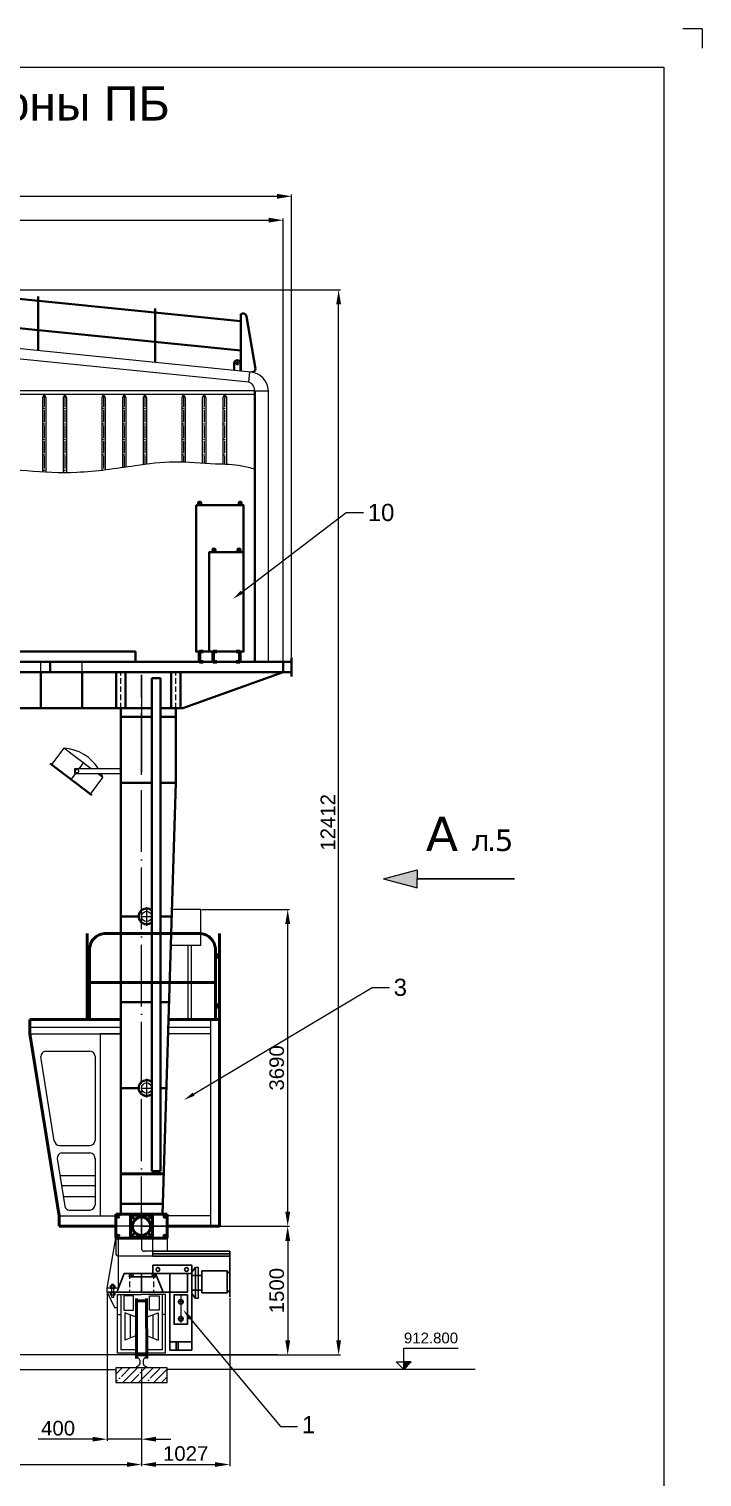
# Model space of a CAD drawing. Header units: millimetres. Extents: x 155577 to 993706, y -295114 to -113927.
# Drawn here: x 261342 to 269178, y -271843 to -254971 of the extents above; entities that cross this region are included whole.
import ezdxf
from ezdxf import colors
from ezdxf.entities.mleader import LeaderData, LeaderLine
from ezdxf.math import Vec2, Vec3

# ---------------------------------------------------------------- set-up
doc = ezdxf.new("R2010")
doc.units = ezdxf.units.MM
doc.linetypes.add('ACAD_ISO04W100', pattern=[30, 24, -3, 0, -3])
doc.linetypes.add('штриховая2', pattern=[9.525, 6.35, -3.175])
doc.layers.add('ось', color=160, linetype='Continuous', lineweight=15)
doc.layers.add('размер', color=84, linetype='Continuous', lineweight=18)
doc.styles.get("Standard").update_dxf_attribs({"font": 'arial.ttf'})
doc.dimstyles.new('ISO-25', dxfattribs={"dimtxt": 170, "dimasz": 170, "dimexe": 20, "dimexo": 10, "dimgap": 40, "dimtad": 1, "dimtxsty": 'Standard', "dimcen": 2.5, "dimadec": 0, "dimazin": 0, "dimtfac": 1, "dimtmove": 0, "dimatfit": 3, "dimfxl": 0, "dimarcsym": 0})

# ---------------------------------------------------------------- blocks, each defined once
blk = doc.blocks.new('*D73')
at = {"layer": 'Defpoints', "color": 0, "transparency": 16777216}
for p in [(262652, -268921), (262712, -270421), (264354, -270421)]:
    blk.add_point(p, dxfattribs=at)
at = {"layer": 'размер', "color": 0, "lineweight": -2, "transparency": 16777216}
for p, q in [((262662, -268921), (264374, -268921)), ((264354, -269091), (264354, -270251)), ((262722, -270421), (264374, -270421))]:
    blk.add_line(p, q, dxfattribs=at)
at = {"layer": 'размер', "color": 0, "transparency": 16777216}
for points in [[(264326, -269091), (264383, -269091), (264354, -268921)], [(264326, -270251), (264383, -270251), (264354, -270421)]]:
    blk.add_solid(points, dxfattribs=at)
at = {"layer": 'размер', "color": 0, "transparency": 16777216, "insert": (264227, -269671), "char_height": 170, "attachment_point": 5, "rotation": 90}
blk.add_mtext('1500', dxfattribs=at)
blk = doc.blocks.new('*D55')
at = {"layer": 'Defpoints', "color": 0, "transparency": 16777216}
for p in [(263343, -265231), (264354, -265231), (263737, -268921)]:
    blk.add_point(p, dxfattribs=at)
at = {"layer": 'размер', "color": 0, "lineweight": -2, "transparency": 16777216}
for p, q in [((263353, -265231), (264374, -265231)), ((264354, -268751), (264354, -265401)), ((263747, -268921), (264374, -268921))]:
    blk.add_line(p, q, dxfattribs=at)
at = {"layer": 'размер', "color": 0, "transparency": 16777216}
for points in [[(264326, -265401), (264383, -265401), (264354, -265231)], [(264326, -268751), (264383, -268751), (264354, -268921)]]:
    blk.add_solid(points, dxfattribs=at)
at = {"layer": 'размер', "color": 0, "transparency": 16777216, "insert": (264227, -267076), "char_height": 170, "attachment_point": 5, "rotation": 90}
blk.add_mtext('3690', dxfattribs=at)
blk = doc.blocks.new('*D74')
at = {"layer": 'Defpoints', "color": 0, "transparency": 16777216}
for p in [(260152, -258009), (264947, -258009), (263428, -270421)]:
    blk.add_point(p, dxfattribs=at)
at = {"layer": 'размер', "color": 0, "lineweight": -2, "transparency": 16777216}
for p, q in [((260162, -258009), (264967, -258009)), ((264947, -270251), (264947, -258179)), ((263438, -270421), (264967, -270421))]:
    blk.add_line(p, q, dxfattribs=at)
at = {"layer": 'размер', "color": 0, "transparency": 16777216}
for points in [[(264919, -258179), (264975, -258179), (264947, -258009)], [(264919, -270251), (264975, -270251), (264947, -270421)]]:
    blk.add_solid(points, dxfattribs=at)
at = {"layer": 'размер', "color": 0, "transparency": 16777216, "insert": (264822, -264215), "char_height": 170, "attachment_point": 5, "rotation": 90}
blk.add_mtext('12412', dxfattribs=at)
blk = doc.blocks.new('*D75')
at = {"layer": 'Defpoints', "color": 0, "transparency": 16777216}
for p in [(260914, -262345), (261053, -270421), (264250, -270421)]:
    blk.add_point(p, dxfattribs=at)
at = {"layer": 'размер', "color": 0, "lineweight": -2, "transparency": 16777216}
for p, q in [((260924, -262345), (261073, -262345)), ((261053, -262515), (261053, -270251)), ((264240, -270421), (261033, -270421))]:
    blk.add_line(p, q, dxfattribs=at)
at = {"layer": 'размер', "color": 0, "transparency": 16777216}
for points in [[(261025, -262515), (261081, -262515), (261053, -262345)], [(261025, -270251), (261081, -270251), (261053, -270421)]]:
    blk.add_solid(points, dxfattribs=at)
at = {"layer": 'размер', "color": 0, "transparency": 16777216, "insert": (260926, -266383), "char_height": 170, "attachment_point": 5, "rotation": 90}
blk.add_mtext('8076', dxfattribs=at)
blk = doc.blocks.new('*D76')
at = {"layer": 'Defpoints', "color": 0, "transparency": 16777216}
for p in [(259557, -264485), (259438, -270421), (262593, -270421)]:
    blk.add_point(p, dxfattribs=at)
at = {"layer": 'размер', "color": 0, "lineweight": -2, "transparency": 16777216}
for p, q in [((259547, -264485), (259418, -264485)), ((259438, -264655), (259438, -270251)), ((262583, -270421), (259418, -270421))]:
    blk.add_line(p, q, dxfattribs=at)
at = {"layer": 'размер', "color": 0, "transparency": 16777216}
for points in [[(259410, -264655), (259467, -264655), (259438, -264485)], [(259410, -270251), (259467, -270251), (259438, -270421)]]:
    blk.add_solid(points, dxfattribs=at)
at = {"layer": 'размер', "color": 0, "transparency": 16777216, "insert": (259312, -267453), "char_height": 170, "attachment_point": 5, "rotation": 90}
blk.add_mtext('5936', dxfattribs=at)
blk = doc.blocks.new('*D78')
at = {"layer": 'Defpoints', "color": 0, "transparency": 16777216}
for p in [(262652, -270571), (257652, -271399), (262652, -271697)]:
    blk.add_point(p, dxfattribs=at)
at = {"layer": 'размер', "color": 0, "lineweight": -2, "transparency": 16777216}
for p, q in [((262652, -270581), (262652, -271717)), ((257652, -271409), (257652, -271717)), ((257822, -271697), (262482, -271697))]:
    blk.add_line(p, q, dxfattribs=at)
at = {"layer": 'размер', "color": 0, "transparency": 16777216}
for points in [[(257822, -271669), (257822, -271725), (257652, -271697)], [(262482, -271669), (262482, -271725), (262652, -271697)]]:
    blk.add_solid(points, dxfattribs=at)
at = {"layer": 'размер', "color": 0, "transparency": 16777216, "insert": (260152, -271570), "char_height": 170, "attachment_point": 5}
blk.add_mtext('5000', dxfattribs=at)
blk = doc.blocks.new('*D79')
at = {"layer": 'Defpoints', "color": 0, "transparency": 16777216}
for p in [(263679, -269749), (262652, -271697), (263679, -271697)]:
    blk.add_point(p, dxfattribs=at)
at = {"layer": 'размер', "color": 0, "lineweight": -2, "transparency": 16777216}
for p, q in [((263679, -269759), (263679, -271717)), ((262652, -271687), (262652, -271677)), ((262822, -271697), (263509, -271697))]:
    blk.add_line(p, q, dxfattribs=at)
at = {"layer": 'размер', "color": 0, "transparency": 16777216}
for points in [[(262822, -271669), (262822, -271725), (262652, -271697)], [(263509, -271669), (263509, -271725), (263679, -271697)]]:
    blk.add_solid(points, dxfattribs=at)
at = {"layer": 'размер', "color": 0, "transparency": 16777216, "insert": (263166, -271570), "char_height": 170, "attachment_point": 5}
blk.add_mtext('1027', dxfattribs=at)
blk = doc.blocks.new('*D57')
at = {"layer": 'Defpoints', "color": 0, "transparency": 16777216}
for p in [(264400, -256920), (255904, -262295), (264400, -262295)]:
    blk.add_point(p, dxfattribs=at)
at = {"layer": 'размер', "color": 0, "lineweight": -2, "transparency": 16777216}
for p, q in [((255904, -262285), (255904, -256900)), ((256074, -256920), (264230, -256920)), ((264400, -262285), (264400, -256900))]:
    blk.add_line(p, q, dxfattribs=at)
at = {"layer": 'размер', "color": 0, "transparency": 16777216}
for points in [[(256074, -256892), (256074, -256949), (255904, -256920)], [(264230, -256892), (264230, -256949), (264400, -256920)]]:
    blk.add_solid(points, dxfattribs=at)
at = {"layer": 'размер', "color": 0, "transparency": 16777216, "insert": (260152, -256794), "char_height": 170, "attachment_point": 5}
blk.add_mtext('8496', dxfattribs=at)
blk = doc.blocks.new('*D80')
at = {"layer": 'Defpoints', "color": 0, "transparency": 16777216}
for p in [(264302, -257199), (256002, -262345), (264302, -262405)]:
    blk.add_point(p, dxfattribs=at)
at = {"layer": 'размер', "color": 0, "lineweight": -2, "transparency": 16777216}
for p, q in [((256002, -262335), (256002, -257179)), ((256172, -257199), (264132, -257199)), ((264302, -262395), (264302, -257179))]:
    blk.add_line(p, q, dxfattribs=at)
at = {"layer": 'размер', "color": 0, "transparency": 16777216}
for points in [[(256172, -257170), (256172, -257227), (256002, -257199)], [(264132, -257170), (264132, -257227), (264302, -257199)]]:
    blk.add_solid(points, dxfattribs=at)
at = {"layer": 'размер', "color": 0, "transparency": 16777216, "insert": (260152, -257072), "char_height": 170, "attachment_point": 5}
blk.add_mtext('8300', dxfattribs=at)
blk = doc.blocks.new('*D81')
at = {"layer": 'Defpoints', "color": 0, "transparency": 16777216}
for p in [(262252, -269691), (262652, -270571), (262252, -271402)]:
    blk.add_point(p, dxfattribs=at)
at = {"layer": 'размер', "color": 0, "lineweight": -2, "transparency": 16777216}
for p, q in [((262252, -269701), (262252, -271422)), ((262652, -270581), (262652, -271422)), ((262082, -271402), (261450, -271402)), ((262652, -271402), (262252, -271402)), ((262822, -271402), (262992, -271402))]:
    blk.add_line(p, q, dxfattribs=at)
at = {"layer": 'размер', "color": 0, "transparency": 16777216}
for points in [[(262082, -271374), (262082, -271430), (262252, -271402)], [(262822, -271374), (262822, -271430), (262652, -271402)]]:
    blk.add_solid(points, dxfattribs=at)
at = {"layer": 'размер', "color": 0, "transparency": 16777216, "insert": (261681, -271275), "char_height": 170, "attachment_point": 5}
blk.add_mtext('400', dxfattribs=at)
blk = doc.blocks.new('A4')
at = {"color": 4}
for q in [(839387.84, -1943.12), (839390.34, -1945.62)]:
    blk.add_line((839390.34, -1943.12), q, dxfattribs=at)
for p, q in [((839200.34, -1948.12), (839385.34, -1948.12)), ((839385.34, -1948.12), (839385.34, -2235.12))]:
    blk.add_line(p, q)

msp = doc.modelspace()

# ---------------------------------------------------------------- hatches: boundary and pattern name
for points in [[(265469.472, -264873.115), (265861.583, -264977.606), (265861.583, -264873.115), (265861.583, -264768.624)], [(263311.224, -269399.367), (263281.743, -269399.367), (263281.743, -269762.263), (263311.224, -269762.263)], [(265704.476, -270590.815), (265792.864, -270502.427), (265704.476, -270502.427)]]:
    msp.add_hatch(color=256).paths.add_polyline_path(points)
h = msp.add_hatch()
h.set_pattern_fill('ANSI35', color=256, scale=20, style=0)
h.set_pattern_definition([(45, (-2500, 5472.79), (-89.80256, 89.80256), []), (45, (-2410.2, 5472.79), (-89.80256, 89.80256), [158.75, -31.75, 0, -31.75])])
h.paths.add_polyline_path([(262352.121, -270570.815), (262352.121, -270740.815), (262952.121, -270740.815), (262952.121, -270570.815)])

# ---------------------------------------------------------------- linework, layer by layer
at = {"lineweight": 40}
for p, q in [((263810.121, -258376.638), (260152.121, -258008.815)), ((261450.121, -258716.638), (261450.121, -258089.333)), ((262810.121, -258856.085), (262810.121, -258226.085)), ((263810.121, -258716.638), (263810.121, -258294.484)), ((263810.121, -258716.638), (260152.121, -258348.815)), ((263980.114, -258930.775), (263874.097, -258321.033)), ((263810.121, -258956.638), (263810.121, -258716.638)), ((263730.173, -258948.599), (263730.173, -258872.437)), ((263804.936, -258956.117), (263804.936, -258865.094)), ((263970.121, -262344.815), (263970.121, -259188.815)), ((257092.121, -262224.815), (262583.242, -262224.815)), ((260989.971, -262344.815), (264400.121, -262344.815)), ((261590.572, -262464.815), (261590.572, -262344.815)), ((262583.242, -262344.815), (262583.242, -262224.815)), ((262652.121, -262344.815), (263212.121, -262344.815)), ((264302.121, -262344.815), (264302.121, -262464.815)), ((264400.121, -262294.815), (264400.121, -262514.815)), ((260989.971, -262464.815), (264400.121, -262464.815)), ((261480.807, -262464.815), (261480.807, -262884.815)), ((261961.989, -262464.815), (261961.989, -262884.815)), ((262357.121, -262884.815), (262357.121, -262464.815)), ((262467.121, -262884.815), (262467.121, -262464.815)), ((262997.121, -262884.815), (262997.121, -262464.815)), ((263107.121, -262884.815), (263107.121, -262464.815)), ((263132.121, -262884.815), (264302.121, -262464.815)), ((262772.121, -268280.901), (262772.121, -262534.653)), ((262772.121, -262534.653), (262872.121, -262534.653)), ((262872.121, -262534.653), (262872.121, -268280.901)), ((262772.121, -262884.815), (260152.121, -262884.815)), ((262412.121, -268780.815), (262412.121, -262884.815)), ((262772.121, -262984.815), (262412.121, -262984.815)), ((263132.121, -262884.815), (262872.121, -262884.815)), ((263052.121, -262984.815), (262872.121, -262984.815)), ((263052.121, -263754.815), (263052.121, -262884.815)), ((261587.138, -263530.953), (262073.802, -263896.944)), ((262412.121, -263754.815), (262772.121, -263754.815)), ((262872.121, -263754.815), (263052.121, -263754.815)), ((263052.121, -263754.815), (262896.758, -268780.815)), ((262619.927, -265310.815), (262412.121, -265310.815)), ((263004.022, -265310.815), (262872.121, -265310.815)), ((262772.121, -266310.815), (262412.121, -266310.815)), ((262772.121, -266310.815), (262412.121, -266310.815)), ((262973.11, -266310.815), (262872.121, -266310.815)), ((262973.11, -266310.815), (262872.121, -266310.815)), ((262619.927, -267310.815), (262412.121, -267310.815)), ((262619.927, -267310.815), (262412.121, -267310.815)), ((262942.198, -267310.815), (262872.121, -267310.815)), ((262942.198, -267310.815), (262872.121, -267310.815)), ((262872.121, -268280.901), (262772.121, -268280.901)), ((262900.467, -268660.815), (262412.121, -268660.815))]:
    msp.add_line(p, q, dxfattribs=at)
for p, q in [((263925.355, -258968.225), (260152.121, -258588.815)), ((263902.448, -259085.922), (260152.121, -258708.815)), ((263902.448, -259085.922), (263914.394, -258967.123)), ((263970.121, -259188.815), (260152.121, -259188.815)), ((263970.121, -259228.815), (260152.121, -259228.815)), ((261519.893, -259228.815), (261499.893, -259263.77)), ((261499.893, -259263.77), (261499.893, -260130.729)), ((261519.893, -259228.815), (261539.893, -259263.77)), ((261539.893, -259263.77), (261539.893, -260132.924)), ((261759.893, -259228.815), (261739.893, -259263.77)), ((261739.893, -259263.77), (261739.893, -260138.235)), ((261759.893, -259228.815), (261779.893, -259263.77)), ((261779.893, -259263.77), (261779.893, -260138.052)), ((262209.893, -259228.815), (262189.893, -259263.77)), ((262189.893, -259263.77), (262189.893, -260110.185)), ((262209.893, -259228.815), (262229.893, -259263.77)), ((262229.893, -259263.77), (262229.893, -260105.408)), ((262449.893, -259228.815), (262429.893, -259263.77)), ((262429.893, -259263.77), (262429.893, -260078.592)), ((262449.893, -259228.815), (262469.893, -259263.77)), ((262469.893, -259263.77), (262469.893, -260072.869)), ((262689.893, -259228.815), (262669.893, -259263.77)), ((262669.893, -259263.77), (262669.893, -260044.312)), ((262689.893, -259228.815), (262709.893, -259263.77)), ((262709.893, -259263.77), (262709.893, -260038.964)), ((263139.893, -259228.815), (263119.893, -259263.77)), ((263119.893, -259263.77), (263119.893, -260013.006)), ((263139.893, -259228.815), (263159.893, -259263.77)), ((263159.893, -259263.77), (263159.893, -260014.351)), ((263379.893, -259228.815), (263359.893, -259263.77)), ((263359.893, -259263.77), (263359.893, -260026.588)), ((263379.893, -259228.815), (263399.893, -259263.77)), ((263399.893, -259263.77), (263399.893, -260029.364)), ((263619.893, -259228.815), (263599.893, -259263.77)), ((263599.893, -259263.77), (263599.893, -260039.543)), ((263619.893, -259228.815), (263639.893, -259263.77)), ((263639.893, -259263.77), (263639.893, -260041.258)), ((263970.206, -259188.815), (264134.356, -259188.815)), ((264130.121, -262344.815), (264130.121, -259188.815)), ((261480.807, -262464.815), (261480.807, -262344.815)), ((261961.989, -262464.815), (261961.989, -262344.815)), ((263112.121, -262884.815), (262992.121, -262884.815)), ((261974.61, -263522.283), (261922.327, -263591.804)), ((261881.859, -263645.615), (261830.47, -263713.948)), ((265469.472, -264873.115), (265861.583, -264768.624)), ((265469.472, -264873.115), (265861.583, -264977.606)), ((265861.583, -264768.624), (265861.583, -264873.115)), ((265861.583, -264977.606), (265861.583, -264873.115)), ((262712.146, -265202.107), (262712.146, -265419.523)), ((262712.146, -265202.107), (262712.146, -265419.523)), ((263343.026, -265230.815), (263006.495, -265230.815)), ((263343.026, -265644.687), (263343.026, -265230.815)), ((262642.392, -265310.815), (262781.9, -265310.815)), ((262993.702, -265644.687), (263343.026, -265644.687)), ((263190.081, -265644.687), (263190.081, -266510.815)), ((263229.999, -265644.687), (263229.999, -266510.815)), ((263458.987, -268920.815), (263458.987, -266510.815)), ((261352.121, -266600.815), (262412.121, -266600.815)), ((261352.121, -266680.815), (262412.121, -266680.815)), ((262412.121, -266680.815), (262172.121, -266680.815)), ((262172.121, -266680.815), (262172.121, -268800.815)), ((263458.987, -266680.815), (262957.036, -266680.815)), ((262959.509, -266600.815), (263458.987, -266600.815)), ((261535.064, -266879.879), (262048.039, -266879.879)), ((261636.757, -267926.773), (261479.556, -266946.582)), ((262111.589, -266937.952), (262111.589, -267922.736)), ((262712.121, -267202.107), (262712.121, -267419.523)), ((262642.367, -267310.815), (262781.875, -267310.815)), ((261635.657, -267919.914), (261636.757, -267926.773)), ((261699.206, -267980.815), (262048.92, -267980.815)), ((261724.979, -268064.052), (262051.85, -268064.052)), ((261669.471, -268130.754), (261758.754, -268687.464)), ((262111.589, -268126.115), (262111.589, -268670.833)), ((261701.386, -268329.759), (262111.589, -268329.759)), ((261719.794, -268444.534), (262111.589, -268444.534)), ((261740.727, -268575.062), (262111.589, -268575.062)), ((261813.012, -268732.897), (262051.85, -268732.897)), ((261692.121, -268800.815), (262352.121, -268800.815)), ((262952.121, -268920.815), (262352.121, -268920.815)), ((262652.121, -268780.815), (262652.121, -269060.815)), ((263458.987, -268800.815), (262952.121, -268800.815)), ((262252.121, -269640.815), (262352.121, -269060.815)), ((262352.121, -269060.815), (262352.121, -269235.549)), ((262384.121, -269640.815), (262384.121, -269060.815)), ((262652.121, -269060.815), (262652.121, -269186.142)), ((262784.071, -269270.815), (262784.071, -269060.815)), ((262952.121, -269060.815), (262952.121, -269210.815)), ((262784.071, -269270.815), (262379.985, -269270.815)), ((262784.071, -269210.815), (262687.155, -269210.815)), ((262384.121, -269640.815), (262252.121, -269640.815)), ((262252.121, -269690.815), (262252.121, -269640.815)), ((262252.121, -269690.815), (262339.485, -269867.893)), ((262372.121, -269690.815), (262372.121, -269670.815)), ((262372.121, -269690.815), (262372.121, -269670.815)), ((262372.121, -270400.815), (262372.121, -269717.893)), ((262372.121, -269717.893), (262652.121, -269717.893)), ((262412.121, -269717.893), (262412.121, -270360.815)), ((262932.121, -269690.815), (262652.121, -269690.815)), ((262932.121, -269717.893), (262652.121, -269717.893)), ((262892.121, -269717.893), (262892.121, -270360.815)), ((262932.121, -270400.815), (262932.121, -269717.893)), ((263109.668, -269732.818), (263109.668, -270042.702)), ((262339.485, -269867.893), (262372.121, -269867.893)), ((262372.121, -269950.892), (262412.121, -269950.892)), ((262592.121, -269980.74), (262459.042, -269929.196)), ((262459.042, -269929.196), (262459.042, -270247.289)), ((262519.635, -269952.664), (262519.635, -270223.821)), ((262712.121, -269790.815), (262712.121, -270420.815)), ((262712.121, -269980.74), (262845.2, -269929.196)), ((262784.608, -269952.664), (262784.608, -270223.821)), ((262845.2, -269929.196), (262845.2, -270247.289)), ((262932.121, -269950.892), (262892.121, -269950.892)), ((263146.22, -269801.782), (263073.462, -269801.782)), ((262592.121, -269980.74), (262592.121, -270195.745)), ((263146.22, -269998.784), (263073.462, -269998.784)), ((262592.121, -270195.745), (262459.042, -270247.289)), ((262712.121, -270195.745), (262845.2, -270247.289)), ((262932.121, -270400.815), (262372.121, -270400.815)), ((262592.121, -270360.815), (262412.121, -270360.815)), ((262592.121, -270420.815), (262592.121, -270443.209)), ((262892.121, -270360.815), (262712.121, -270360.815)), ((262712.121, -270420.815), (262712.121, -270443.209)), ((265704.476, -270590.815), (265704.476, -270340.815)), ((265704.476, -270340.815), (266339.361, -270340.815)), ((258921.121, -270590.815), (262352.121, -270590.815)), ((262592.121, -270555.815), (262592.121, -270570.815)), ((262712.121, -270570.815), (262592.121, -270570.815)), ((262632.121, -270480.864), (262632.121, -270526.676)), ((262672.121, -270480.864), (262672.121, -270526.676)), ((262712.121, -270555.815), (262712.121, -270570.815)), ((266537.652, -270590.815), (262952.121, -270590.815)), ((265616.088, -270502.427), (265704.476, -270502.427)), ((265616.088, -270502.427), (265704.476, -270590.815)), ((265704.476, -270590.815), (265792.864, -270502.427)), ((265792.864, -270502.427), (265704.476, -270502.427))]:
    msp.add_line(p, q)
at = {"linetype": 'ACAD_ISO04W100', "ltscale": 6}
for p, q in [((261519.893, -259228.815), (261519.893, -260131.87)), ((261759.893, -259228.815), (261759.893, -260138.199)), ((262209.893, -259228.815), (262209.893, -260107.828)), ((262449.893, -259228.815), (262449.893, -260075.738)), ((262689.893, -259228.815), (262689.893, -260041.607)), ((263139.893, -259228.815), (263139.893, -260013.607)), ((263379.893, -259228.815), (263379.893, -260027.987)), ((263619.893, -259228.815), (263619.893, -260040.358))]:
    msp.add_line(p, q, dxfattribs=at)
at = {"lineweight": 50}
for p, q in [((263316.585, -260519.952), (263316.585, -260494.61)), ((263342.142, -260519.952), (263342.142, -260494.61)), ((263787.267, -260519.952), (263787.267, -260494.61)), ((263812.824, -260519.952), (263812.824, -260494.61)), ((263482.969, -261065.542), (263482.969, -261040.2)), ((263508.526, -261065.542), (263508.526, -261040.2)), ((263774.178, -261065.542), (263774.178, -261040.2)), ((263799.735, -261065.542), (263799.735, -261040.2)), ((262018.039, -266510.815), (262018.039, -265510.815)), ((263343.026, -265510.815), (262217.152, -265510.815)), ((263560.328, -266510.815), (263560.328, -265510.815)), ((262048.039, -266510.815), (262048.039, -265685.723)), ((263512.139, -266510.815), (263512.139, -265685.723)), ((262018.039, -265758.722), (262048.039, -265758.722)), ((262018.039, -265786.603), (262048.039, -265786.603)), ((263512.139, -265758.722), (263560.328, -265758.722)), ((263512.139, -265786.603), (263560.328, -265786.603)), ((262048.039, -266079.431), (263512.139, -266079.431)), ((262018.039, -266339.478), (262048.039, -266339.478)), ((262018.039, -266367.359), (262048.039, -266367.359)), ((263512.139, -266339.478), (263560.328, -266339.478)), ((263512.139, -266367.359), (263560.328, -266367.359)), ((261352.121, -266510.815), (262412.121, -266510.815)), ((261352.121, -266510.815), (261352.121, -266680.815)), ((262962.291, -266510.815), (263560.328, -266510.815)), ((263560.328, -268920.815), (263560.328, -266510.815)), ((261692.121, -268800.815), (261352.121, -266680.815)), ((262911.287, -268310.815), (262412.121, -268310.815)), ((261692.121, -268920.815), (261692.121, -268800.815)), ((262352.121, -268920.815), (261692.121, -268920.815)), ((262952.121, -268780.815), (262352.121, -268780.815)), ((262352.121, -268780.815), (262352.121, -269060.815)), ((262952.121, -268780.815), (262952.121, -269060.815)), ((263560.328, -268920.815), (262952.121, -268920.815)), ((262952.121, -269060.815), (262352.121, -269060.815)), ((262952.121, -269060.815), (262352.121, -269060.815)), ((262592.1, -269761.96), (262592.604, -270462.06)), ((262712.1, -269761.96), (262712.604, -270462.06)), ((262712.121, -269790.815), (262592.121, -269790.815)), ((262592.574, -270420.858), (262712.121, -270420.815))]:
    msp.add_line(p, q, dxfattribs=at)
at = {"lineweight": 60}
for p, q in [((263370.718, -262224.815), (263326.596, -262224.815)), ((263326.596, -262224.815), (263326.596, -262344.815)), ((263370.718, -262344.815), (263326.596, -262344.815)), ((263530.211, -262224.815), (263486.09, -262224.815)), ((263486.09, -262224.815), (263486.09, -262344.815)), ((263530.211, -262344.815), (263486.09, -262344.815)), ((263752.493, -262224.815), (263796.614, -262224.815)), ((263752.493, -262344.815), (263796.614, -262344.815)), ((263796.614, -262224.815), (263796.614, -262344.815))]:
    msp.add_line(p, q, dxfattribs=at)
at = {"linetype": 'штриховая2', "ltscale": 10}
for p, q in [((262412.121, -262884.815), (262412.121, -262464.815)), ((263052.121, -262884.815), (263052.121, -262464.815)), ((262513.805, -269470.815), (262513.805, -269690.815)), ((262790.437, -269470.815), (262790.437, -269690.815))]:
    msp.add_line(p, q, dxfattribs=at)
at = {"color": 4}
msp.add_line((262652.121, -262494.815), (262652.121, -263634.815), dxfattribs=at)
at = {"lineweight": 30}
for p, q in [((265861.583, -264873.115), (266994.057, -264873.115)), ((262784.071, -269210.815), (263679.121, -269210.815)), ((262784.071, -269240.815), (263679.121, -269240.815)), ((262784.071, -269270.815), (263679.121, -269270.815)), ((263679.121, -269210.815), (263679.121, -269748.831)), ((263237.215, -269456.764), (263281.743, -269399.367)), ((263649.011, -269441.873), (263354.264, -269441.873)), ((263354.264, -269441.873), (263354.264, -269696.789)), ((263649.011, -269441.873), (263679.121, -269475.141)), ((263649.011, -269441.873), (263649.011, -269696.789)), ((262452.121, -269470.815), (262372.121, -269670.815)), ((262452.121, -269470.815), (262652.121, -269470.815)), ((262816.627, -269470.815), (262452.121, -269470.815)), ((262816.627, -269470.815), (262896.627, -269670.815)), ((263281.743, -269494.968), (263354.264, -269494.968)), ((263649.011, -269666.662), (263649.011, -269494.968)), ((263649.011, -269494.968), (263649.011, -269527.579)), ((263679.121, -269528.236), (263679.121, -269633.395)), ((262252.121, -269690.815), (262652.121, -269690.815)), ((262896.627, -269690.815), (262896.627, -269670.815)), ((262896.627, -269690.815), (262896.627, -269670.815)), ((263281.743, -269762.263), (263237.215, -269704.866)), ((263281.743, -269666.662), (263354.264, -269666.662)), ((263354.264, -269696.789), (263649.011, -269696.789)), ((263649.011, -269696.789), (263679.121, -269663.521)), ((263237.215, -270267.564), (262982.121, -270267.564)), ((263056.237, -270267.564), (263056.237, -270363.937)), ((263077.105, -270267.564), (263077.105, -270363.937))]:
    msp.add_line(p, q, dxfattribs=at)
at = {"lineweight": 40}
for points in [[(263288.116, -260519.952), (263841.293, -260519.952), (263841.293, -262224.815), (263288.116, -262224.815)], [(263841.293, -262224.815), (263441.411, -262224.815), (263441.411, -261065.542), (263841.293, -261065.542)]]:
    msp.add_lwpolyline(points, close=True, dxfattribs=at)
for points in [[(262067.054, -263591.804), (261746.773, -263350.941), (261602.634, -263542.607), (262058.306, -263885.29), (262202.446, -263693.624), (262138.607, -263645.615)], [(263281.743, -269762.263), (263281.743, -269399.367)], [(263237.215, -269456.764), (263237.215, -269762.263)]]:
    msp.add_lwpolyline(points)
for points in [[(262412.121, -263591.804), (261871.016, -263591.804), (261871.016, -263645.615), (262412.121, -263645.615)], [(263281.743, -269399.367), (263311.224, -269399.367), (263311.224, -269762.263), (263281.743, -269762.263)], [(262343.91, -269613.275), (262288.829, -269613.275), (262288.829, -269640.815), (262343.91, -269640.815)], [(262329.98, -269601.168), (262302.758, -269601.168), (262302.758, -269746.538), (262329.98, -269746.538)], [(262343.91, -269690.815), (262288.829, -269690.815), (262288.829, -269718.355), (262343.91, -269718.355)], [(262558.259, -269733.438), (262445.006, -269733.438), (262445.006, -269898.466), (262558.259, -269898.466)], [(262745.983, -269733.438), (262859.236, -269733.438), (262859.236, -269898.466), (262745.983, -269898.466)], [(262952.121, -270570.815), (262352.121, -270570.815), (262352.121, -270740.815), (262952.121, -270740.815)]]:
    msp.add_lwpolyline(points, close=True)
at = {"lineweight": 50}
msp.add_lwpolyline([(262780.059, -268792.93), (262524.184, -268792.93), (262524.184, -269048.7), (262780.059, -269048.7)], close=True, dxfattribs=at)
at = {"lineweight": 30}
for points in [[(263237.215, -269376.156), (262784.033, -269376.156), (262784.033, -269470.815), (263237.215, -269470.815)], [(262816.627, -269470.815), (262513.805, -269470.815), (262513.805, -269509.752), (262816.627, -269509.752)], [(262652.121, -269470.815), (263187.215, -269470.815), (263187.215, -269690.815), (262652.121, -269690.815)], [(262982.121, -270363.937), (263237.215, -270363.937), (263237.215, -269470.815), (262982.121, -269470.815)], [(263187.216, -269718.478), (263032.12, -269718.478), (263032.12, -270061.923), (263187.216, -270061.923)]]:
    msp.add_lwpolyline(points, close=True, dxfattribs=at)
msp.add_lwpolyline([(263281.743, -269494.968), (263237.215, -269494.968), (263237.215, -269666.662), (263281.743, -269666.662)], dxfattribs=at)
at = {"lineweight": 40}
msp.add_circle((263767.555, -258868.765), 10.084, dxfattribs=at)
for centre, radius in [((261902.54, -263618.116), 19.951), ((262712.121, -265310.815), 60), ((262712.121, -267310.815), 60), ((262543.816, -269488.59), 12.621), ((262790.437, -269488.59), 12.621)]:
    msp.add_circle(centre, radius)
at = {"lineweight": 50}
for centre, radius in [((262380.382, -268805.546), 10.358), ((262547.506, -268812.681), 10.358), ((262652.121, -268920.815), 106.456), ((262756.736, -268812.681), 10.358), ((262923.86, -268805.546), 10.358), ((262380.382, -269036.085), 10.358), ((262547.506, -269028.949), 10.358), ((262756.736, -269028.949), 10.358), ((262923.86, -269036.085), 10.358)]:
    msp.add_circle(centre, radius, dxfattribs=at)
at = {"lineweight": 30}
for centre, radius in [((262842.72, -269424.986), 21.568), ((263176.14, -269424.986), 21.568), ((263109.668, -269801.782), 26.535), ((263109.668, -269998.784), 26.535)]:
    msp.add_circle(centre, radius, dxfattribs=at)
at = {"lineweight": 40}
for centre, radius, start, end in [((263834.436, -258326.25), 40.003, 7.4930361, 127.4311533), ((263767.555, -258868.765), 37.561, 354.3901012, 185.6098988), ((263933.935, -258924.395), 46.618, 277.7751361, 352.1344655), ((262712.121, -265310.815), 92.194, 49.3981797, 310.6018203), ((262712.121, -267310.815), 92.194, 49.3981797, 310.6018203)]:
    msp.add_arc(centre, radius, start, end, dxfattribs=at)
for centre, radius, start, end in [((263896.297, -259200.54), 234.118, 2.8707005, 85.5667999), ((263864.502, -259184.58), 105.704, 357.70377, 68.9620788), ((261714.769, -263867.798), 517.847, 32.2059438, 86.4567215), ((261714.769, -263867.798), 517.847, 19.6542111, 25.4074136), ((261547.806, -266946.93), 68.251, 100.7594211, 179.7077787), ((262048.92, -266942.723), 62.851, 4.3535356, 90.8029395), ((261703.7, -267912.519), 68.444, 186.2026332, 266.2360537), ((262048.92, -267917.965), 62.851, 269.1970605, 355.6464644), ((261737.72, -268131.103), 68.251, 100.7594211, 179.7077787), ((262043.495, -268131.876), 68.337, 355.1639543, 82.9774814), ((261814.423, -268676.097), 56.817, 186.6822384, 271.4224475), ((262043.495, -268665.072), 68.337, 277.0225186, 355.1639543), ((262388.425, -269235.506), 36.304, 180.0673405, 256.5572904), ((262684.461, -269177.431), 33.492, 195.0747459, 274.6134776), ((262580.925, -270495.175), 53.159, 15.6172059, 77.8413216), ((262723.317, -270495.175), 53.159, 102.1586784, 164.3827941), ((262587.946, -270508.061), 47.937, 274.9963566, 337.1497727), ((262716.296, -270508.061), 47.937, 202.8502273, 265.0036434)]:
    msp.add_arc(centre, radius, start, end)
at = {"lineweight": 50}
for centre, radius, start, end in [((263329.364, -260495.501), 12.809, 3.991307, 176.008693), ((263800.045, -260495.501), 12.809, 3.991307, 176.008693), ((263495.748, -261041.092), 12.809, 3.991307, 176.008693), ((263786.956, -261041.092), 12.809, 3.991307, 176.008693), ((262233.954, -265696.269), 186.214, 95.1767424, 176.7533125), ((263326.224, -265696.269), 186.214, 3.2466875, 84.8232576)]:
    msp.add_arc(centre, radius, start, end, dxfattribs=at)
msp.add_spline([(256980.227, -262344.815), (257132.51, -261459.843), (257388.383, -261051.833), (257727.336, -260136.203), (258337.742, -259902.431), (258870.005, -259837.592), (259353.807, -259855.992), (260059.092, -259939.679), (260739.722, -260042.257), (261898.216, -260134.791), (262578.91, -260057.139), (263033.028, -260012.392), (263514.466, -260036.129), (263820.892, -260059.866), (263970.121, -260097.167)], degree=3)
at = {"layer": 'ось', "linetype": 'ACAD_ISO04W100', "ltscale": 30}
msp.add_line((262652.121, -269060.815), (262652.121, -262494.815), dxfattribs=at)

# ---------------------------------------------------------------- block references
at = {"color": 4, "xscale": 89.10000000000582, "yscale": 89.10000000000582, "zscale": 89.1}
msp.add_blockref('A4', (-74520501.743, -81838.302), dxfattribs=at)

# ---------------------------------------------------------------- texts
at = {"attachment_point": 1}
for s, insert, char_height, width in [('Вид со стороны ПБ', (257969.162, -255637.545), 400, 6761.66256), ('912.800', (265706.972, -270160.112), 125, 414.69864)]:
    msp.add_mtext(s, dxfattribs=dict(at, insert=insert, char_height=char_height, width=width))
at = {"color": 70, "insert": (265962.545, -264147.974), "char_height": 550, "width": 1279.71216, "attachment_point": 1}
msp.add_mtext('{\\fVerdana|b0|i0|c204|p34;\\H0.72727x;\\T0.85;А\\H1.375x; \\H0.45455x;л.\\fVerdana|b0|i0|c0|p34;5}', dxfattribs=at)

# ---------------------------------------------------------------- dimensions: what is measured, and where the dimension line sits
at = {"layer": 'размер'}
for base, p1, p2, picture, middle in [((264400.121, -256920.453), (255904.121, -262294.815), (264400.121, -262294.815), '*D57', (260152.121, -256793.656)), ((264302.121, -257198.505), (256002.121, -262344.815), (264302.121, -262404.815), '*D80', (260152.121, -257071.65)), ((262252.121, -271402.084), (262652.121, -270570.815), (262252.121, -269690.815), '*D81', (261681.19, -271275.286)), ((263679.121, -271697.097), (262652.121, -271697.097), (263679.121, -269748.831), '*D79', (263165.621, -271570.299))]:
    dim = msp.add_linear_dim(base=base, p1=p1, p2=p2, dimstyle='ISO-25', dxfattribs=at)
    dim.commit()
    dim.dimension.update_dxf_attribs({"geometry": picture, "text_midpoint": middle})
for base, p1, p2, picture, middle in [((264947.164, -258008.815), (263428.335, -270420.815), (260152.121, -258008.815), '*D74', (264947.164, -264214.815)), ((261052.939, -270420.815), (260914.272, -262344.815), (264250.121, -270420.815), '*D75', (261052.939, -266382.815))]:
    dim = msp.add_linear_dim(base=base, p1=p1, p2=p2, angle=90, dimstyle='ISO-25', dxfattribs=at)
    dim.commit()
    dim.dimension.update_dxf_attribs({"geometry": picture, "text_midpoint": middle, "dimtype": 160})
for base, p1, p2, picture, middle in [((259438.356, -270420.815), (259556.974, -264484.815), (262592.574, -270420.815), '*D76', (259311.5, -267452.815)), ((264354.295, -265230.815), (263736.851, -268920.815), (263343.026, -265230.815), '*D55', (264227.44, -267075.815)), ((264354.295, -270420.815), (262652.121, -268920.815), (262712.121, -270420.815), '*D73', (264227.498, -269670.815))]:
    dim = msp.add_linear_dim(base=base, p1=p1, p2=p2, angle=90, dimstyle='ISO-25', dxfattribs=at)
    dim.commit()
    dim.dimension.update_dxf_attribs({"geometry": picture, "text_midpoint": middle})
dim = msp.add_linear_dim(base=(262652.121, -271697.097), p1=(257652.121, -271398.641), p2=(262652.121, -270570.815), dimstyle='ISO-25', dxfattribs=at)
dim.commit()
dim.dimension.update_dxf_attribs({"geometry": '*D78', "text_midpoint": (260152.121, -271697.097), "dimtype": 160})

# ---------------------------------------------------------------- leaders
ml = msp.add_multileader_mtext('Standard', dxfattribs=at)
ml.set_content('10', color=256)
ml.set_leader_properties()
ml.build(insert=Vec2(0, 0))
ml.multileader.update_dxf_attribs({"dogleg_length": 200, "arrow_head_size": 130})
ctx = ml.context
ctx.base_point, ctx.char_height, ctx.arrow_head_size, ctx.landing_gap_size, ctx.plane_origin = Vec3(265235.735, -260605.923), 200, 130, 50, Vec3(263717.395, -261611.685)
notes = []
notes.append((ctx, [(1, (1, 1, 0), (265035.735, -260605.923), (1, 0), 200, [(0, [(263717.395, -261611.685)], 0, [])])]))
ctx.mtext.insert, ctx.mtext.flow_direction = Vec3(265285.735, -260504.218), 5
ml = msp.add_multileader_mtext('Standard', dxfattribs=at)
ml.set_content('3', color=256)
ml.set_leader_properties()
ml.build(insert=Vec2(0, 0))
ml.multileader.update_dxf_attribs({"dogleg_length": 200, "arrow_head_size": 130})
ctx = ml.context
ctx.base_point, ctx.char_height, ctx.arrow_head_size, ctx.landing_gap_size, ctx.plane_origin = Vec3(265537.91, -266138.622), 200, 130, 50, Vec3(263147.233, -267449.25)
notes.append((ctx, [(1, (1, 1, 0), (265337.91, -266138.622), (1, 0), 200, [(0, [(263147.233, -267449.25)], 0, [])])]))
ctx.mtext.insert, ctx.mtext.flow_direction = Vec3(265587.91, -266036.848), 5
ml = msp.add_multileader_mtext('Standard', dxfattribs=at)
ml.set_content('1', color=256)
ml.set_leader_properties()
ml.build(insert=Vec2(0, 0))
ml.multileader.update_dxf_attribs({"dogleg_length": 200, "arrow_head_size": 130})
ctx = ml.context
ctx.base_point, ctx.char_height, ctx.arrow_head_size, ctx.landing_gap_size, ctx.plane_origin = Vec3(264469.516, -271253.011), 200, 130, 50, Vec3(263109.841, -269801.782)
notes.append((ctx, [(1, (1, 1, 0), (264269.516, -271253.011), (1, 0), 200, [(0, [(263137.127, -269895.811)], 0, [])])]))
ctx.mtext.insert, ctx.mtext.flow_direction = Vec3(264519.516, -271133.011), 5
for ctx, leaders in notes:
    for number, flags, end, landing, length, lines in leaders:
        leader = LeaderData()
        leader.index, (leader.has_last_leader_line, leader.has_dogleg_vector, leader.attachment_direction) = number, flags
        leader.last_leader_point, leader.dogleg_vector, leader.dogleg_length = Vec3(end), Vec3(landing), length
        for number, points, colour, breaks in lines:
            line = LeaderLine()
            line.index, line.vertices, line.color, line.breaks = number, Vec3.list(points), colors.encode_raw_color(colour), breaks
            leader.lines.append(line)
        ctx.leaders.append(leader)

doc.saveas('drawing.dxf')
